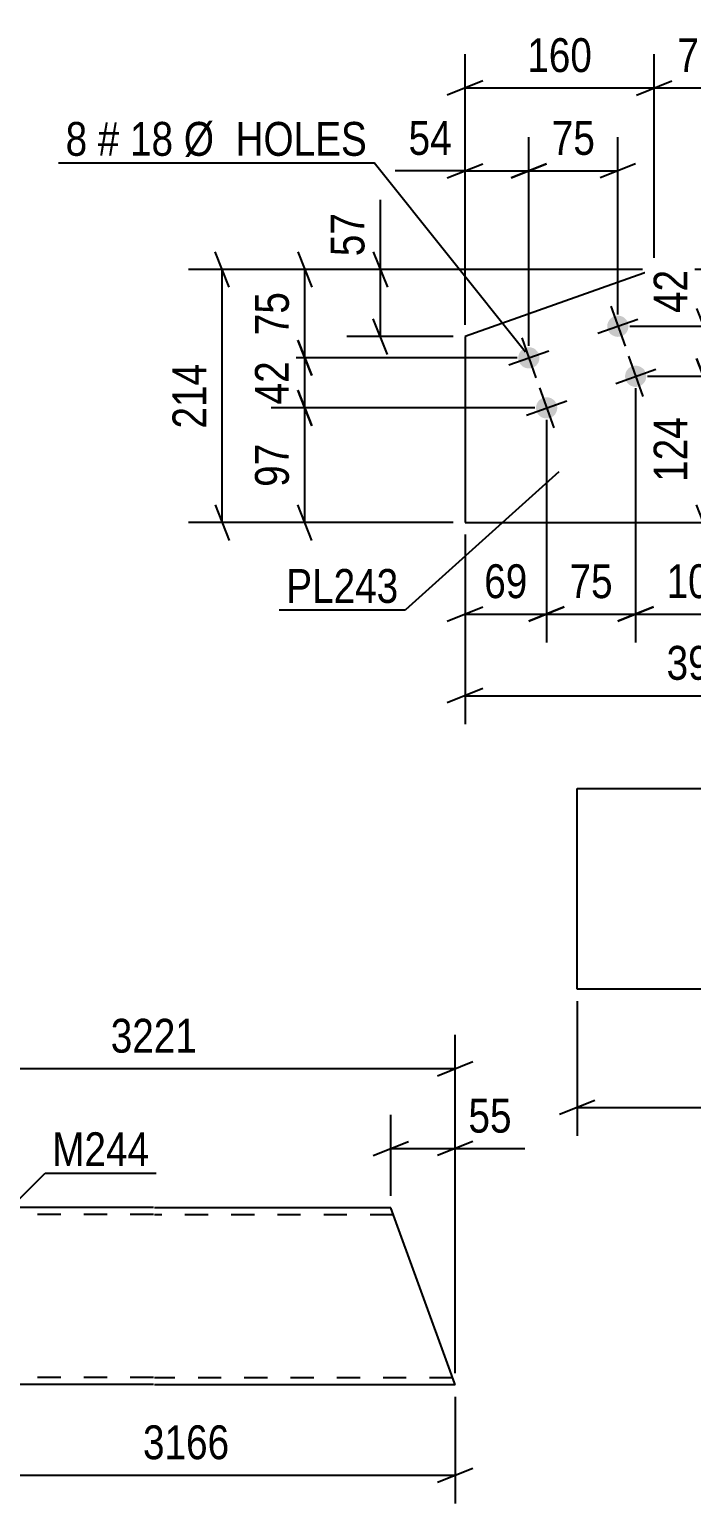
# Model space of a CAD drawing. Header units: millimetres. Extents: x 0 to 420, y 0 to 297.
# Drawn here: x 195.1 to 251.2, y 67 to 191.8 of the extents above; entities that cross this region are included whole.
import ezdxf

# ---------------------------------------------------------------- set-up
doc = ezdxf.new("R2010")
doc.units = ezdxf.units.MM
doc.linetypes.add('DXK_LINE_DOT2', pattern=[3.9198, 1.9599, -1.9599])
doc.styles.add('Arial Narrow', font='ARIALN.TTF', dxfattribs={"height": 0.2})

# ---------------------------------------------------------------- blocks, each defined once
blk = doc.blocks.new('Part-318893011-1214 - 1211')
at = {"color": 2, "linetype": 'Continuous'}
for p, q in [((205.59, 92.09), (180.13, 92.09)), ((185.59, 77.09), (180.13, 92.09)), ((225.69, 92.07), (205.69, 92.07)), ((230.71, 78.27), (225.69, 92.07)), ((231.15, 77.07), (230.71, 78.27)), ((205.59, 77.09), (185.59, 77.09)), ((231.15, 77.07), (205.69, 77.07))]:
    blk.add_line(p, q, dxfattribs=at)
at = {"color": 7, "linetype": 'DXK_LINE_DOT2'}
for p, q in [((205.59, 91.49), (180.35, 91.49)), ((225.9, 91.47), (205.69, 91.47)), ((205.59, 77.69), (185.37, 77.69)), ((185.46, 77.44), (185.59, 77.09)), ((230.93, 77.67), (205.69, 77.67)), ((231.11, 77.16), (231.02, 77.42)), ((231.15, 77.07), (231.11, 77.16))]:
    blk.add_line(p, q, dxfattribs=at)
blk = doc.blocks.new('Part-318893011-21389 - 21388')
at = {"color": 2, "linetype": 'Continuous'}
for p, q in [((241.47, 110.56), (241.47, 127.56)), ((241.47, 127.56), (261.47, 127.56)), ((261.57, 127.56), (281.57, 127.56)), ((281.57, 127.56), (281.57, 110.56)), ((261.47, 110.56), (241.47, 110.56)), ((281.57, 110.56), (261.57, 110.56))]:
    blk.add_line(p, q, dxfattribs=at)
blk = doc.blocks.new('Part-318893011-21464 - 21463')
at = {"color": 2, "linetype": 'Continuous'}
for p, q in [((248, 171.5), (231.98, 165.82)), ((255.59, 171.5), (248, 171.5)), ((271.61, 165.82), (255.59, 171.5)), ((231.98, 165.82), (231.98, 150.07)), ((271.61, 150.07), (271.61, 165.82)), ((231.98, 150.07), (271.61, 150.07))]:
    blk.add_line(p, q, dxfattribs=at)
blk = doc.blocks.new('Bolt-318893011-21466 - 21463')
at = {"linetype": 'Continuous'}
for points in [[(244.63, 167.55), (244.81, 167.59), (245, 167.6), (245.18, 167.56), (245.36, 167.49), (245.51, 167.38), (245.64, 167.25), (245.74, 167.09), (245.8, 166.91), (245.83, 166.72), (245.81, 166.54), (245.76, 166.36), (245.67, 166.19), (245.55, 166.05), (245.4, 165.93), (245.23, 165.85), (245.05, 165.81), (244.86, 165.8), (244.67, 165.84), (244.5, 165.91), (244.34, 166.01), (244.21, 166.15), (244.12, 166.31), (244.05, 166.49), (244.03, 166.68), (244.04, 166.86), (244.1, 167.04), (244.19, 167.21), (244.31, 167.35), (244.46, 167.47)], [(237.09, 164.87), (237.27, 164.92), (237.46, 164.92), (237.64, 164.89), (237.82, 164.82), (237.97, 164.71), (238.1, 164.57), (238.2, 164.41), (238.26, 164.24), (238.29, 164.05), (238.27, 163.86), (238.22, 163.68), (238.13, 163.52), (238.01, 163.37), (237.86, 163.26), (237.69, 163.18), (237.51, 163.13), (237.32, 163.13), (237.13, 163.16), (236.96, 163.23), (236.8, 163.34), (236.67, 163.48), (236.58, 163.64), (236.51, 163.81), (236.49, 164), (236.5, 164.19), (236.56, 164.37), (236.65, 164.53), (236.77, 164.68), (236.92, 164.79)], [(246.13, 163.31), (246.31, 163.35), (246.5, 163.36), (246.69, 163.32), (246.86, 163.25), (247.02, 163.14), (247.15, 163.01), (247.24, 162.85), (247.31, 162.67), (247.33, 162.48), (247.32, 162.3), (247.26, 162.11), (247.17, 161.95), (247.05, 161.81), (246.9, 161.69), (246.73, 161.61), (246.55, 161.57), (246.36, 161.56), (246.18, 161.6), (246, 161.67), (245.85, 161.77), (245.72, 161.91), (245.62, 162.07), (245.56, 162.25), (245.53, 162.43), (245.55, 162.62), (245.6, 162.8), (245.69, 162.97), (245.81, 163.11), (245.96, 163.23)], [(238.59, 160.63), (238.78, 160.68), (238.96, 160.68), (239.15, 160.65), (239.32, 160.58), (239.48, 160.47), (239.61, 160.33), (239.71, 160.17), (239.77, 159.99), (239.79, 159.81), (239.78, 159.62), (239.72, 159.44), (239.63, 159.27), (239.51, 159.13), (239.36, 159.02), (239.19, 158.94), (239.01, 158.89), (238.82, 158.89), (238.64, 158.92), (238.46, 158.99), (238.31, 159.1), (238.18, 159.24), (238.08, 159.4), (238.02, 159.57), (237.99, 159.76), (238.01, 159.95), (238.06, 160.13), (238.15, 160.29), (238.27, 160.44), (238.42, 160.55)]]:
    blk.add_hatch(color=1, dxfattribs=at).paths.add_polyline_path(points)
at = {"color": 1, "linetype": 'Continuous'}
for p, q in [((243.23, 166.1), (246.62, 167.3)), ((244.33, 168.4), (245.53, 165)), ((236.79, 165.72), (237.99, 162.33)), ((235.69, 163.42), (239.08, 164.63)), ((245.83, 164.16), (247.03, 160.76)), ((244.74, 161.86), (248.13, 163.06)), ((238.29, 161.48), (239.49, 158.09)), ((237.2, 159.18), (240.59, 160.39))]:
    blk.add_line(p, q, dxfattribs=at)
blk = doc.blocks.new('StraightDimension-318893011-1217 - 1211')
at = {"color": 7, "linetype": 'Continuous'}
for p, q in [((180.13, 93.09), (180.13, 106.7)), ((231.15, 78.07), (231.15, 106.7)), ((181.63, 104.45), (178.63, 103.25)), ((180.13, 103.85), (231.15, 103.85)), ((229.65, 103.25), (232.65, 104.45))]:
    blk.add_line(p, q, dxfattribs=at)
at = {"color": 0}
blk.add_wipeout([(209.89, 104.6), (209.89, 108.8), (201.38, 108.8), (201.38, 104.6)], dxfattribs=at)
at = {"color": 3, "style": 'Arial Narrow'}
blk.add_text('3221', height=2.863, dxfattribs=at).set_placement((201.98, 105.2))
blk = doc.blocks.new('StraightDimension-318893011-1235 - 1211')
at = {"color": 7, "linetype": 'Continuous'}
for p, q in [((225.69, 93.07), (225.69, 99.93)), ((231.15, 78.07), (231.15, 99.93)), ((224.19, 96.48), (227.19, 97.68)), ((232.65, 97.68), (229.65, 96.48)), ((225.69, 97.08), (231.15, 97.08)), ((231.15, 97.08), (237.05, 97.08)), ((231.15, 97.08), (237.05, 97.08))]:
    blk.add_line(p, q, dxfattribs=at)
at = {"color": 0}
blk.add_wipeout([(236.53, 97.83), (236.53, 102.03), (231.67, 102.03), (231.67, 97.83)], dxfattribs=at)
at = {"color": 3, "style": 'Arial Narrow'}
blk.add_text('55', height=2.863, dxfattribs=at).set_placement((232.27, 98.43))
blk = doc.blocks.new('StraightDimension-318893011-1253 - 1211')
at = {"color": 7, "linetype": 'Continuous'}
for p, q in [((185.59, 76.09), (185.59, 67.03)), ((231.15, 76.07), (231.15, 67.03)), ((187.09, 70.03), (184.09, 68.83)), ((229.65, 68.83), (232.65, 70.03)), ((185.59, 69.43), (231.15, 69.43))]:
    blk.add_line(p, q, dxfattribs=at)
at = {"color": 0}
blk.add_wipeout([(212.62, 70.18), (212.62, 74.38), (204.11, 74.38), (204.11, 70.18)], dxfattribs=at)
at = {"color": 3, "style": 'Arial Narrow'}
blk.add_text('3166', height=2.863, dxfattribs=at).set_placement((204.71, 70.78))
blk = doc.blocks.new('StraightDimension-318893011-21582 - 21388')
at = {"color": 7, "linetype": 'Continuous'}
for p, q in [((241.47, 109.56), (241.47, 98.16)), ((281.57, 109.56), (281.57, 98.16)), ((242.97, 101.16), (239.97, 99.96)), ((280.07, 99.96), (283.07, 101.16)), ((241.47, 100.56), (281.57, 100.56))]:
    blk.add_line(p, q, dxfattribs=at)
at = {"color": 0}
blk.add_wipeout([(264.86, 101.31), (264.86, 105.51), (258.18, 105.51), (258.18, 101.31)], dxfattribs=at)
at = {"color": 3, "style": 'Arial Narrow'}
blk.add_text('565', height=2.863, dxfattribs=at).set_placement((258.78, 101.91))
blk = doc.blocks.new('StraightDimension-318893011-23536 - 21463')
at = {"color": 7, "linetype": 'Continuous'}
for p, q in [((217.81, 173), (219.01, 170)), ((247, 171.5), (215.56, 171.5)), ((218.41, 164.03), (218.41, 171.5)), ((219.01, 162.53), (217.81, 165.53)), ((236.39, 164.03), (215.56, 164.03))]:
    blk.add_line(p, q, dxfattribs=at)
at = {"color": 0}
blk.add_wipeout([(217.66, 170.19), (213.46, 170.19), (213.46, 165.34), (217.66, 165.34)], dxfattribs=at)
at = {"color": 3, "style": 'Arial Narrow'}
blk.add_text('75', height=2.863, rotation=90.0002, dxfattribs=at).set_placement((217.06, 165.94))
blk = doc.blocks.new('StraightDimension-318893011-23669 - 21463')
at = {"color": 7, "linetype": 'Continuous'}
for p, q in [((252.17, 166.7), (252.17, 172.61)), ((252.17, 166.7), (252.17, 172.61)), ((251.57, 168.2), (252.77, 165.2)), ((245.93, 166.7), (254.57, 166.7)), ((252.17, 162.46), (252.17, 166.7)), ((252.77, 160.96), (251.57, 163.96)), ((247.43, 162.46), (254.57, 162.46))]:
    blk.add_line(p, q, dxfattribs=at)
at = {"color": 0}
blk.add_wipeout([(251.42, 172.08), (247.22, 172.08), (247.22, 167.22), (251.42, 167.22)], dxfattribs=at)
at = {"color": 3, "style": 'Arial Narrow'}
blk.add_text('42', height=2.863, rotation=90.0002, dxfattribs=at).set_placement((250.82, 167.82))
blk = doc.blocks.new('StraightDimension-318893011-23537 - 21463')
at = {"color": 7, "linetype": 'Continuous'}
for p, q in [((217.81, 165.53), (219.01, 162.53)), ((236.39, 164.03), (215.56, 164.03)), ((218.41, 159.78), (218.41, 164.03)), ((219.01, 158.28), (217.81, 161.28)), ((237.89, 159.78), (215.56, 159.78))]:
    blk.add_line(p, q, dxfattribs=at)
at = {"color": 0}
blk.add_wipeout([(217.66, 164.33), (213.46, 164.33), (213.46, 159.48), (217.66, 159.48)], dxfattribs=at)
at = {"color": 3, "style": 'Arial Narrow'}
blk.add_text('42', height=2.863, rotation=90.0002, dxfattribs=at).set_placement((217.06, 160.08))
blk = doc.blocks.new('StraightDimension-318893011-23635 - 21463')
at = {"color": 7, "linetype": 'Continuous'}
for p, q in [((246.43, 161.46), (246.43, 139.93)), ((238.89, 158.78), (238.89, 139.93)), ((237.39, 141.73), (240.39, 142.93)), ((238.89, 142.33), (246.43, 142.33)), ((247.93, 142.93), (244.93, 141.73))]:
    blk.add_line(p, q, dxfattribs=at)
at = {"color": 0}
blk.add_wipeout([(245.09, 143.08), (245.09, 147.28), (240.23, 147.28), (240.23, 143.08)], dxfattribs=at)
at = {"color": 3, "style": 'Arial Narrow'}
blk.add_text('75', height=2.863, dxfattribs=at).set_placement((240.83, 143.68))
blk = doc.blocks.new('StraightDimension-318893011-23634 - 21463')
at = {"color": 7, "linetype": 'Continuous'}
for p, q in [((246.43, 161.46), (246.43, 139.93)), ((257.16, 161.46), (257.16, 139.93)), ((244.93, 141.73), (247.93, 142.93)), ((246.43, 142.33), (257.16, 142.33)), ((258.66, 142.93), (255.66, 141.73))]:
    blk.add_line(p, q, dxfattribs=at)
at = {"color": 0}
blk.add_wipeout([(255.14, 143.08), (255.14, 147.28), (248.45, 147.28), (248.45, 143.08)], dxfattribs=at)
at = {"color": 3, "style": 'Arial Narrow'}
blk.add_text('107', height=2.863, dxfattribs=at).set_placement((249.05, 143.68))
blk = doc.blocks.new('StraightDimension-318893011-21688 - 21463')
at = {"color": 7, "linetype": 'Continuous'}
for p, q in [((231.98, 166.82), (231.98, 189.72)), ((248, 172.5), (248, 189.72)), ((233.48, 187.47), (230.48, 186.27)), ((246.5, 186.27), (249.5, 187.47)), ((231.98, 186.87), (248, 186.87))]:
    blk.add_line(p, q, dxfattribs=at)
at = {"color": 0}
blk.add_wipeout([(243.33, 187.62), (243.33, 191.82), (236.65, 191.82), (236.65, 187.62)], dxfattribs=at)
at = {"color": 3, "style": 'Arial Narrow'}
blk.add_text('160', height=2.863, dxfattribs=at).set_placement((237.25, 188.22))
blk = doc.blocks.new('StraightDimension-318893011-21687 - 21463')
at = {"color": 7, "linetype": 'Continuous'}
for p, q in [((248, 172.5), (248, 189.72)), ((255.59, 172.5), (255.59, 189.72)), ((246.5, 186.27), (249.5, 187.47)), ((257.09, 187.47), (254.09, 186.27)), ((248, 186.87), (255.59, 186.87))]:
    blk.add_line(p, q, dxfattribs=at)
at = {"color": 0}
blk.add_wipeout([(254.22, 187.62), (254.22, 191.82), (249.37, 191.82), (249.37, 187.62)], dxfattribs=at)
at = {"color": 3, "style": 'Arial Narrow'}
blk.add_text('76', height=2.863, dxfattribs=at).set_placement((249.97, 188.22))
blk = doc.blocks.new('StraightDimension-318893011-21694 - 21463')
at = {"color": 7, "linetype": 'Continuous'}
for p, q in [((231.98, 149.07), (231.98, 133.02)), ((271.61, 149.07), (271.61, 133.02)), ((233.48, 136.02), (230.48, 134.82)), ((231.98, 135.42), (271.61, 135.42)), ((270.11, 134.82), (273.11, 136.02))]:
    blk.add_line(p, q, dxfattribs=at)
at = {"color": 0}
blk.add_wipeout([(255.14, 136.17), (255.14, 140.37), (248.45, 140.37), (248.45, 136.17)], dxfattribs=at)
at = {"color": 3, "style": 'Arial Narrow'}
blk.add_text('396', height=2.863, dxfattribs=at).set_placement((249.05, 136.77))
blk = doc.blocks.new('StraightDimension-318893011-21698 - 21463')
at = {"color": 7, "linetype": 'Continuous'}
for p, q in [((224.81, 171.5), (224.81, 177.41)), ((224.81, 171.5), (224.81, 177.41)), ((224.21, 173), (225.41, 170)), ((247, 171.5), (221.96, 171.5)), ((224.81, 165.82), (224.81, 171.5)), ((225.41, 164.32), (224.21, 167.32)), ((230.98, 165.82), (221.96, 165.82))]:
    blk.add_line(p, q, dxfattribs=at)
at = {"color": 0}
blk.add_wipeout([(224.06, 176.88), (219.86, 176.88), (219.86, 172.03), (224.06, 172.03)], dxfattribs=at)
at = {"color": 3, "style": 'Arial Narrow'}
blk.add_text('57', height=2.863, rotation=90.0002, dxfattribs=at).set_placement((223.46, 172.63))
blk = doc.blocks.new('StraightDimension-318893011-21770 - 21463')
at = {"color": 7, "linetype": 'Continuous'}
for p, q in [((212.02, 170), (210.82, 173)), ((247, 171.5), (208.57, 171.5)), ((211.42, 150.07), (211.42, 171.5)), ((210.82, 151.57), (212.02, 148.57)), ((230.98, 150.07), (208.57, 150.07))]:
    blk.add_line(p, q, dxfattribs=at)
at = {"color": 0}
blk.add_wipeout([(210.67, 164.13), (206.47, 164.13), (206.47, 157.44), (210.67, 157.44)], dxfattribs=at)
at = {"color": 3, "style": 'Arial Narrow'}
blk.add_text('214', height=2.863, rotation=90.0002, dxfattribs=at).set_placement((210.07, 158.04))
blk = doc.blocks.new('StraightDimension-318893011-23538 - 21463')
at = {"color": 7, "linetype": 'Continuous'}
for p, q in [((217.81, 161.28), (219.01, 158.28)), ((237.89, 159.78), (215.56, 159.78)), ((218.41, 150.07), (218.41, 159.78)), ((219.01, 148.57), (217.81, 151.57)), ((230.98, 150.07), (215.56, 150.07))]:
    blk.add_line(p, q, dxfattribs=at)
at = {"color": 0}
blk.add_wipeout([(217.66, 157.35), (213.46, 157.35), (213.46, 152.5), (217.66, 152.5)], dxfattribs=at)
at = {"color": 3, "style": 'Arial Narrow'}
blk.add_text('97', height=2.863, rotation=90.0002, dxfattribs=at).set_placement((217.06, 153.1))
blk = doc.blocks.new('StraightDimension-318893011-23559 - 21463')
at = {"color": 7, "linetype": 'Continuous'}
for p, q in [((237.39, 165.03), (237.39, 182.71)), ((244.93, 167.7), (244.93, 182.71)), ((235.89, 179.26), (238.89, 180.46)), ((237.39, 179.86), (244.93, 179.86)), ((246.43, 180.46), (243.43, 179.26))]:
    blk.add_line(p, q, dxfattribs=at)
at = {"color": 0}
blk.add_wipeout([(243.59, 180.61), (243.59, 184.81), (238.73, 184.81), (238.73, 180.61)], dxfattribs=at)
at = {"color": 3, "style": 'Arial Narrow'}
blk.add_text('75', height=2.863, dxfattribs=at).set_placement((239.33, 181.21))
blk = doc.blocks.new('StraightDimension-318893011-23560 - 21463')
at = {"color": 7, "linetype": 'Continuous'}
for p, q in [((231.98, 166.82), (231.98, 182.71)), ((237.39, 165.03), (237.39, 182.71)), ((231.98, 179.86), (226.07, 179.86)), ((231.98, 179.86), (226.07, 179.86)), ((230.48, 179.26), (233.48, 180.46)), ((231.98, 179.86), (237.39, 179.86)), ((238.89, 180.46), (235.89, 179.26))]:
    blk.add_line(p, q, dxfattribs=at)
at = {"color": 0}
blk.add_wipeout([(231.45, 180.61), (231.45, 184.81), (226.6, 184.81), (226.6, 180.61)], dxfattribs=at)
at = {"color": 3, "style": 'Arial Narrow'}
blk.add_text('54', height=2.863, dxfattribs=at).set_placement((227.2, 181.21))
blk = doc.blocks.new('StraightDimension-318893011-23636 - 21463')
at = {"color": 7, "linetype": 'Continuous'}
for p, q in [((238.89, 158.78), (238.89, 139.93)), ((231.98, 149.07), (231.98, 139.93)), ((230.48, 141.73), (233.48, 142.93)), ((231.98, 142.33), (238.89, 142.33)), ((240.39, 142.93), (237.39, 141.73))]:
    blk.add_line(p, q, dxfattribs=at)
at = {"color": 0}
blk.add_wipeout([(237.86, 143.08), (237.86, 147.28), (233.01, 147.28), (233.01, 143.08)], dxfattribs=at)
at = {"color": 3, "style": 'Arial Narrow'}
blk.add_text('69', height=2.863, dxfattribs=at).set_placement((233.61, 143.68))
blk = doc.blocks.new('StraightDimension-318893011-23670 - 21463')
at = {"color": 7, "linetype": 'Continuous'}
for p, q in [((251.57, 163.96), (252.77, 160.96)), ((247.43, 162.46), (254.57, 162.46)), ((252.17, 150.07), (252.17, 162.46)), ((252.77, 148.57), (251.57, 151.57)), ((247.43, 150.07), (254.57, 150.07))]:
    blk.add_line(p, q, dxfattribs=at)
at = {"color": 0}
blk.add_wipeout([(251.42, 159.6), (247.22, 159.6), (247.22, 152.92), (251.42, 152.92)], dxfattribs=at)
at = {"color": 3, "style": 'Arial Narrow'}
blk.add_text('124', height=2.863, rotation=90.0002, dxfattribs=at).set_placement((250.82, 153.52))
blk = doc.blocks.new('Mark-318893011-22763 - 1211')
at = {"color": 0}
blk.add_wipeout([(205.24, 95.59), (205.24, 98.59), (197.02, 98.59), (197.02, 95.59)], dxfattribs=at)
blk.add_wipeout([(205.24, 95.59), (205.24, 98.59), (197.02, 98.59), (197.02, 95.59)], dxfattribs=at)
at = {"color": 30, "linetype": 'Continuous'}
for p, q in [((192.88, 91.45), (196.42, 94.99)), ((196.42, 94.99), (205.84, 94.99))]:
    blk.add_line(p, q, dxfattribs=at)
at = {"color": 3, "style": 'Arial Narrow'}
blk.add_text('M244', height=2.863, dxfattribs=at).set_placement((197.02, 95.59))
blk = doc.blocks.new('Mark-318893011-21937 - 21463')
at = {"color": 0}
blk.add_wipeout([(226.34, 143.28), (226.34, 146.28), (216.84, 146.28), (216.84, 143.28)], dxfattribs=at)
blk.add_wipeout([(226.34, 143.28), (226.34, 146.28), (216.84, 146.28), (216.84, 143.28)], dxfattribs=at)
at = {"color": 30, "linetype": 'Continuous'}
for p in [(239.93, 154.38), (216.24, 142.68)]:
    blk.add_line(p, (226.94, 142.68), dxfattribs=at)
at = {"color": 3, "style": 'Arial Narrow'}
blk.add_text('PL243', height=2.863, dxfattribs=at).set_placement((216.84, 143.28))
blk = doc.blocks.new('MarkSet-318893011-23600 - 21463')
at = {"color": 0}
for points in [[(199.98, 181.13), (199.98, 184.13), (198.16, 184.13), (198.16, 181.13)], [(202.71, 181.13), (202.71, 184.13), (200.88, 184.13), (200.88, 181.13)], [(207.27, 181.13), (207.27, 184.13), (203.61, 184.13), (203.61, 181.13)], [(223.7, 181.13), (223.7, 184.13), (208.17, 184.13), (208.17, 181.13)]]:
    blk.add_wipeout(points, dxfattribs=at)
for points in [[(199.98, 181.13), (199.98, 184.13), (198.16, 184.13), (198.16, 181.13)], [(202.71, 181.13), (202.71, 184.13), (200.88, 184.13), (200.88, 181.13)], [(207.27, 181.13), (207.27, 184.13), (203.61, 184.13), (203.61, 181.13)], [(223.7, 181.13), (223.7, 184.13), (208.17, 184.13), (208.17, 181.13)]]:
    blk.add_wipeout(points, dxfattribs=at)
at = {"color": 7, "linetype": 'Continuous'}
for p in [(197.56, 180.53), (237.09, 164.49)]:
    blk.add_line(p, (224.3, 180.53), dxfattribs=at)
at = {"color": 3, "style": 'Arial Narrow'}
for s, height, p in [('8', 2.86, (198.16, 181.13)), ('#', 2.86, (200.88, 181.13)), ('18', 2.863, (203.61, 181.13)), ('Ø  HOLES', 2.863, (208.17, 181.13))]:
    blk.add_text(s, height=height, dxfattribs=at).set_placement(p)

msp = doc.modelspace()

# ---------------------------------------------------------------- block references
for name in ['Part-318893011-21464 - 21463', 'Bolt-318893011-21466 - 21463', 'Part-318893011-21389 - 21388', 'StraightDimension-318893011-21582 - 21388', 'Part-318893011-1214 - 1211', 'StraightDimension-318893011-1253 - 1211']:
    msp.add_blockref(name, (0, 0))

# ---------------------------------------------------------------- next in the draw order: block references
for name in ['StraightDimension-318893011-23536 - 21463', 'StraightDimension-318893011-1217 - 1211']:
    msp.add_blockref(name, (0, 0))

# ---------------------------------------------------------------- next in the draw order: block references
for name in ['StraightDimension-318893011-23669 - 21463', 'StraightDimension-318893011-23537 - 21463', 'StraightDimension-318893011-1235 - 1211', 'Mark-318893011-22763 - 1211']:
    msp.add_blockref(name, (0, 0))

# ---------------------------------------------------------------- next in the draw order: block references
for name in ['StraightDimension-318893011-21688 - 21463', 'StraightDimension-318893011-23635 - 21463']:
    msp.add_blockref(name, (0, 0))

# ---------------------------------------------------------------- next in the draw order: block references
for name in ['StraightDimension-318893011-21687 - 21463', 'StraightDimension-318893011-23634 - 21463']:
    msp.add_blockref(name, (0, 0))

# ---------------------------------------------------------------- next in the draw order: block references
for name in ['StraightDimension-318893011-21698 - 21463', 'StraightDimension-318893011-21694 - 21463']:
    msp.add_blockref(name, (0, 0))

# ---------------------------------------------------------------- next in the draw order: block references
msp.add_blockref('StraightDimension-318893011-21770 - 21463', (0, 0))

# ---------------------------------------------------------------- next in the draw order: block references
for name in ['StraightDimension-318893011-23559 - 21463', 'StraightDimension-318893011-23670 - 21463', 'StraightDimension-318893011-23538 - 21463']:
    msp.add_blockref(name, (0, 0))

# ---------------------------------------------------------------- next in the draw order: block references
for name in ['StraightDimension-318893011-23560 - 21463', 'StraightDimension-318893011-23636 - 21463']:
    msp.add_blockref(name, (0, 0))

# ---------------------------------------------------------------- next in the draw order: block references
for name in ['MarkSet-318893011-23600 - 21463', 'Mark-318893011-21937 - 21463']:
    msp.add_blockref(name, (0, 0))

doc.saveas('drawing.dxf')
